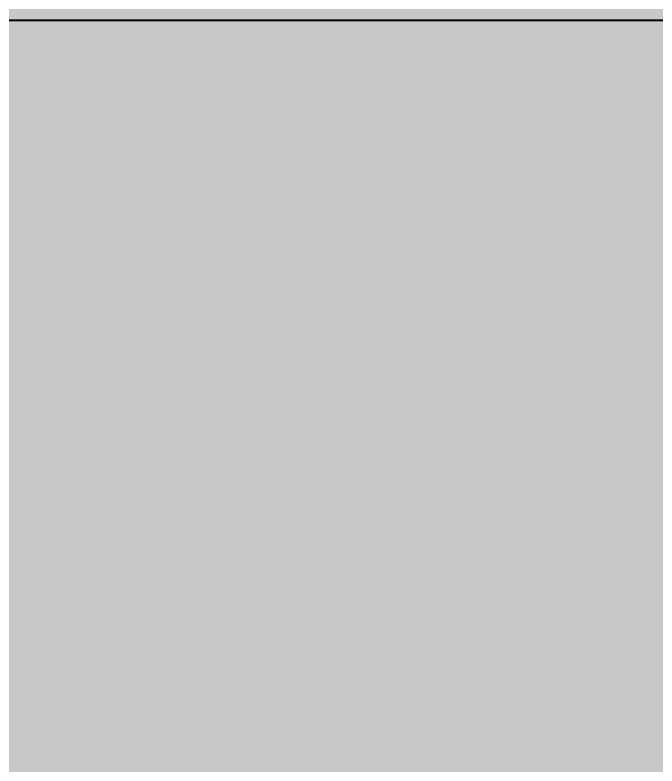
# Model space of a CAD drawing. Header units: metres. Extents: x -355 to -223, y 3 to 561.
# Drawn here: x -269.90587 to -269.902188, y 544.179331 to 544.183639 of the extents above; entities that cross this region are included whole.
import ezdxf

# ---------------------------------------------------------------- set-up
doc = ezdxf.new("R2010")
doc.units = ezdxf.units.M
doc.layers.add('A-DETL-GENF', color=7, linetype='Continuous', lineweight=9)
doc.layers.add('S-BEAM', color=7, linetype='Continuous', lineweight=40)

msp = doc.modelspace()

# ---------------------------------------------------------------- hatches: boundary and pattern name
at = {"layer": 'A-DETL-GENF', "true_color": 0xc0c0c0, "transparency": 33554611}
h = msp.add_hatch(color=9, dxfattribs=at)
h.paths.add_polyline_path([(-275.4429669, 509.1777067), (-275.369532, 509.5992111), (-275.9327088, 509.6002624), (-276.0062337, 509.1782416), (-275.5442396, 509.1778029)])
h.paths.add_polyline_path([(-251.110702, 509.3275202), (-251.1385122, 509.3328356), (-251.2525793, 509.3616983), (-251.3993701, 509.4104812), (-251.4960795, 509.4489978), (-251.5900442, 509.4920848), (-251.7068388, 509.5550395), (-254.9863977, 509.5611618), (-254.8947296, 509.537408), (-254.7536705, 509.5129285), (-254.6110839, 509.5000454), (-251.1385122, 509.3288909)])
h.paths.add_polyline_path([(-269.9075608, 544.1836081), (-269.3442, 544.183613), (-269.2706071, 544.6060243), (-269.8338739, 544.6065591), (-269.8938905, 544.2620739)])
h.paths.add_polyline_path([(-250.5654913, 544.1836199), (-250.0021312, 544.1836203), (-249.9317382, 544.5876647), (-250.495005, 544.5881994), (-250.5605063, 544.2122332)])
h = msp.add_hatch(color=9, dxfattribs=at)
h.paths.add_polyline_path([(-250.8041972, 509.3124133), (-250.7688634, 509.5152215), (-250.9413052, 509.5946808), (-251.1083804, 509.6848797), (-251.269421, 509.7854576), (-251.4237831, 509.8960123), (-254.544641, 510.0129026), (-254.6699406, 510.0449376), (-254.791876, 510.0880421), (-254.9094713, 510.1418711), (-255.0333196, 510.2140254), (-255.1279199, 510.2798975), (-255.2270251, 510.3629903), (-255.3183079, 510.4546073), (-255.4010379, 510.5540154), (-255.474553, 510.6604192), (-255.538265, 510.772967), (-255.5916639, 510.8907583), (-255.635912, 511.0191638), (-255.6696181, 511.1617332), (-255.6861417, 511.2660022), (-255.6948877, 511.3950361), (-255.6920672, 511.5243353), (-250.0021312, 544.1836203), (-250.5654913, 544.1836199), (-250.5750535, 544.1287343), (-250.5750548, 544.1287268), (-256.2541783, 511.5243353), (-256.2660551, 511.4476902), (-256.2763562, 511.3048939), (-256.272815, 511.1382663), (-256.260791, 511.0128504), (-256.2372295, 510.8781371), (-256.2011341, 510.7395946), (-256.1538499, 510.6044609), (-256.0956926, 510.473638), (-256.0270502, 510.3479991), (-255.9483809, 510.2283828), (-255.8602099, 510.1155875), (-255.7631257, 510.0103661), (-255.6577761, 509.9134208), (-255.5448645, 509.8253987), (-255.4251445, 509.7468875), (-255.2994151, 509.678411), (-255.1671138, 509.6199379), (-255.0171371, 509.5691272), (-254.9863977, 509.5611618), (-251.7068388, 509.5550395), (-251.6860132, 509.5424838), (-251.5818469, 509.4877799), (-251.4746389, 509.4393029), (-251.3647554, 509.3972267), (-251.2525793, 509.3616983), (-251.110702, 509.3275202), (-250.8527784, 509.3148077)])
h.paths.add_polyline_path([(-252.6167729, 509.6614575), (-252.6167729, 509.6614634), (-252.6108881, 509.6614575)])
h.paths.add_polyline_path([(-273.4378133, 520.6869545), (-269.3442008, 544.1836085), (-269.9075608, 544.1836081), (-274.0011733, 520.6869545)])
h.paths.add_polyline_path([(-269.7755716, 544.1109651), (-269.775588, 544.1109692), (-269.7716377, 544.1109692)])

# ---------------------------------------------------------------- linework, layer by layer
at = {"layer": 'S-BEAM', "color": 254, "true_color": 0xd1d1d1}
msp.add_line((-269.3442008, 544.1836085), (-269.9075608, 544.1836081), dxfattribs=at)

doc.saveas('drawing.dxf')
